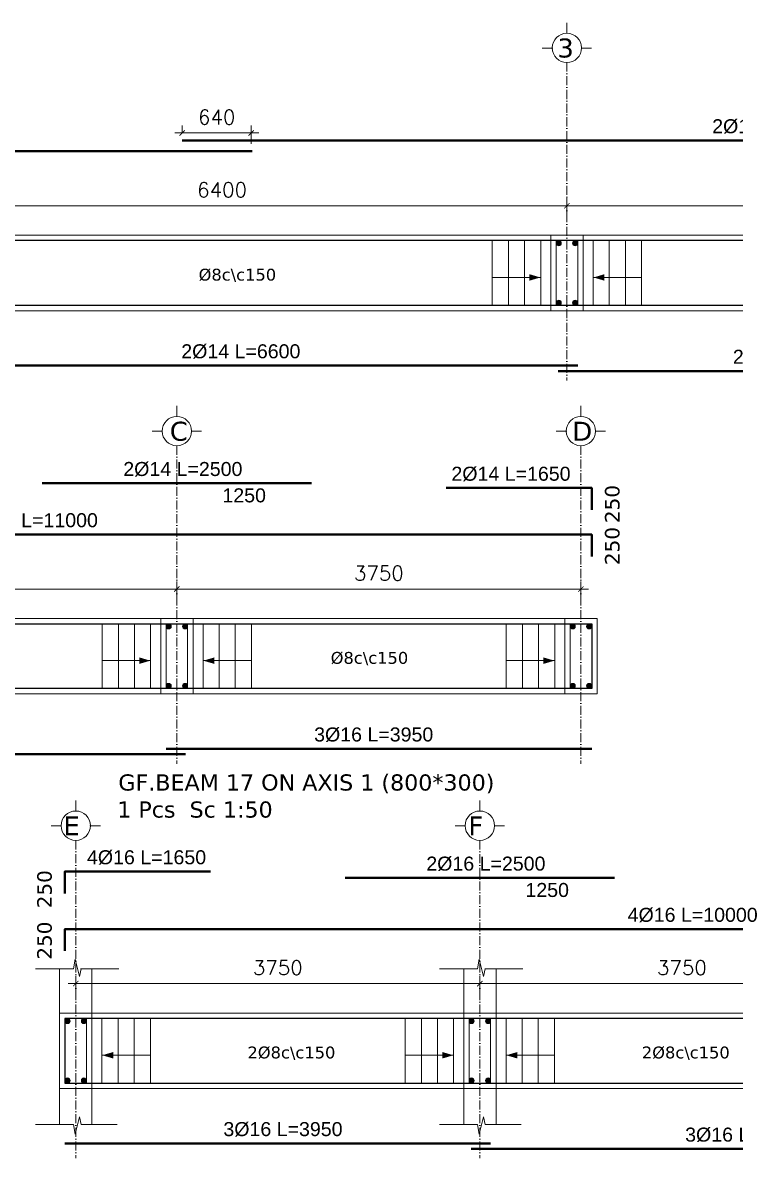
# Model space of a CAD drawing. Header units: inches. Extents: x -17020 to 43805, y -10194 to 123061.
# Drawn here: x 3882 to 4543, y 111183 to 112236 of the extents above; entities that cross this region are included whole.
import ezdxf

# ---------------------------------------------------------------- set-up
doc = ezdxf.new("R2010")
doc.units = ezdxf.units.IN
doc.header["$LTSCALE"] = 0.7
doc.header["$MEASUREMENT"] = 0
doc.linetypes.add('ACAD_ISO10W100', pattern=[18, 12, -3, 0, -3])
doc.layers.get('0').update_dxf_attribs({"lineweight": 13})
doc.layers.get('Defpoints').update_dxf_attribs({"lineweight": 5})
for name, color, linetype, lineweight in [('axis', 254, 'ACAD_ISO10W100', 9), ('BEAM FRAME', 5, 'Continuous', 18), ('COLUMN', 4, 'Continuous', 20), ('elevline', 30, 'Continuous', 20), ('FRAME 070', 5, 'Continuous', 60), ('hatch', 9, 'Continuous', 9), ('renforcment', 141, 'Continuous', 40), ('tex', 3, 'Continuous', 25), ('TEXT', 3, 'Continuous', 25), ('top rein. extension', 50, 'Continuous', 20), ('top renforcment', 7, 'Continuous', 40)]:
    doc.layers.add(name, color=color, linetype=linetype, lineweight=lineweight)
doc.styles.add('100', font='romans.shx', dxfattribs={"height": 13.5})
doc.styles.add('romanc', font='verdana.ttf', dxfattribs={"height": 250})
doc.styles.get("Standard").update_dxf_attribs({"font": 'arial.ttf', "height": 13})
doc.dimstyles.new('100', dxfattribs={"dimtxt": 13.5, "dimasz": 5, "dimexe": 7, "dimexo": 7, "dimgap": 8, "dimtad": 1, "dimdec": 0, "dimlfac": 10, "dimzin": 4, "dimdsep": 46, "dimtxsty": '100', "dimblk": 'ARCHTICK', "dimcen": 0.09, "dimdle": 7, "dimclrd": 1, "dimclre": 8, "dimclrt": 2, "dimadec": 0, "dimazin": 1, "dimtfac": 1, "dimtdec": 0, "dimtix": 1, "dimtofl": 0, "dimtmove": 0, "dimatfit": 3, "dimldrblk": 'ARCHTICK', "dimfxl": 0.18, "dimtolj": 1, "dimtzin": 0, "dimlwd": -1, "dimlwe": -1, "dimarcsym": 0})
doc.dimstyles.get("Standard").update_dxf_attribs({"dimtxt": 13, "dimasz": 5, "dimexe": 0.18, "dimexo": 0.0625, "dimgap": 6, "dimtad": 1, "dimdec": 0, "dimlfac": 10, "dimzin": 0, "dimdsep": 46, "dimtxsty": 'Standard', "dimblk": 'ARCHTICK', "dimcen": 0.09, "dimse1": 1, "dimse2": 1, "dimclrd": 1, "dimclre": 7, "dimclrt": 3, "dimadec": 0, "dimazin": 0, "dimtfac": 1, "dimtdec": 0, "dimtix": 1, "dimtofl": 0, "dimtmove": 0, "dimatfit": 3, "dimldrblk": 'ARCHTICK', "dimfxl": 1, "dimtolj": 1, "dimtzin": 0, "dimarcsym": 0})

# ---------------------------------------------------------------- blocks, each defined once
blk = doc.blocks.new('*D1341')
at = {"layer": 'Defpoints', "color": 0, "transparency": 16777216}
for p in [(3064.7, 112116.8, -218.4), (3064.7, 112116.8), (4094.7, 112116.8, -167.8)]:
    blk.add_point(p, dxfattribs=at)
at = {"layer": 'TEXT', "color": 3, "transparency": 16777216, "insert": (3533, 112129.8), "char_height": 13, "attachment_point": 5}
blk.add_mtext('\\A1;4%%C20 L=10300', dxfattribs=at)
blk = doc.blocks.new('_ArchTick')
at = {"color": 0, "linetype": 'ByBlock', "lineweight": 0, "const_width": 0.15}
blk.add_lwpolyline([(-0.5, -0.5), (0.5, 0.5)], dxfattribs=at)
blk = doc.blocks.new('*D1342')
at = {"color": 8, "transparency": 16777216}
for p, q in [((4386.7, 112059.6), (4386.7, 112073.2)), ((4838.7, 112060.2), (4838.7, 112073.2))]:
    blk.add_line(p, q, dxfattribs=at)
at = {"color": 1, "transparency": 16777216}
blk.add_line((4379.7, 112066.2), (4845.7, 112066.2), dxfattribs=at)
at = {"layer": 'Defpoints', "color": 0, "transparency": 16777216}
for p in [(4838.7, 112066.2), (4386.7, 112052.6), (4838.7, 112053.2)]:
    blk.add_point(p, dxfattribs=at)
at = {"color": 1, "transparency": 16777216, "xscale": 5, "yscale": 5, "zscale": 5, "rotation": 180}
blk.add_blockref('_ArchTick', (4386.7, 112066.2), dxfattribs=at)
at = {"color": 1, "transparency": 16777216, "xscale": 5, "yscale": 5, "zscale": 5}
blk.add_blockref('_ArchTick', (4838.7, 112066.2), dxfattribs=at)
at = {"color": 2, "transparency": 16777216, "insert": (4612.7, 112081), "char_height": 13.5, "attachment_point": 5, "style": '100'}
blk.add_mtext('\\A1;4520', dxfattribs=at)
blk = doc.blocks.new('*D1343')
at = {"layer": 'Defpoints', "color": 0, "transparency": 16777216}
for p in [(4029.7, 112126.8, -157.8), (4029.7, 112126.8), (4989.7, 112126.8, -218.5)]:
    blk.add_point(p, dxfattribs=at)
at = {"layer": 'TEXT', "color": 3, "transparency": 16777216, "insert": (4576.8, 112139.8), "char_height": 13, "attachment_point": 5}
blk.add_mtext('\\A1;2%%C16 L=9600', dxfattribs=at)
blk = doc.blocks.new('*D1353')
at = {"color": 8, "transparency": 16777216}
for p, q in [((4029.7, 112133.8), (4029.7, 112140.8)), ((4093.7, 112123.8), (4093.7, 112140.8))]:
    blk.add_line(p, q, dxfattribs=at)
at = {"color": 1, "transparency": 16777216}
blk.add_line((4100.7, 112133.8), (4022.7, 112133.8), dxfattribs=at)
at = {"layer": 'Defpoints', "color": 0, "transparency": 16777216}
for p in [(4029.7, 112133.8), (4029.7, 112126.8), (4093.7, 112116.8)]:
    blk.add_point(p, dxfattribs=at)
at = {"color": 1, "transparency": 16777216, "xscale": 5, "yscale": 5, "zscale": 5, "rotation": 180}
blk.add_blockref('_ArchTick', (4029.7, 112133.8), dxfattribs=at)
at = {"color": 1, "transparency": 16777216, "xscale": 5, "yscale": 5, "zscale": 5}
blk.add_blockref('_ArchTick', (4093.7, 112133.8), dxfattribs=at)
at = {"color": 2, "transparency": 16777216, "insert": (4061.7, 112148.5), "char_height": 13.5, "attachment_point": 5, "style": '100'}
blk.add_mtext('\\A1;640', dxfattribs=at)
blk = doc.blocks.new('*D1344')
at = {"color": 8, "transparency": 16777216}
for p, q in [((3746.7, 112057.3), (3746.7, 112073.2)), ((4386.7, 112059.6), (4386.7, 112073.2))]:
    blk.add_line(p, q, dxfattribs=at)
at = {"color": 1, "transparency": 16777216}
blk.add_line((4393.7, 112066.2), (3739.7, 112066.2), dxfattribs=at)
at = {"layer": 'Defpoints', "color": 0, "transparency": 16777216}
for p in [(3746.7, 112066.2), (4386.7, 112052.6), (3746.7, 112050.3)]:
    blk.add_point(p, dxfattribs=at)
at = {"color": 1, "transparency": 16777216, "xscale": 5, "yscale": 5, "zscale": 5, "rotation": 180}
blk.add_blockref('_ArchTick', (3746.7, 112066.2), dxfattribs=at)
at = {"color": 1, "transparency": 16777216, "xscale": 5, "yscale": 5, "zscale": 5}
blk.add_blockref('_ArchTick', (4386.7, 112066.2), dxfattribs=at)
at = {"color": 2, "transparency": 16777216, "insert": (4066.7, 112081), "char_height": 13.5, "attachment_point": 5, "style": '100'}
blk.add_mtext('\\A1;6400', dxfattribs=at)
blk = doc.blocks.new('*D1348')
at = {"layer": 'Defpoints', "color": 0, "transparency": 16777216}
for p in [(3736.7, 111918, -13652.7), (4396.7, 111918, -37100.9), (4396.7, 111918)]:
    blk.add_point(p, dxfattribs=at)
at = {"layer": 'TEXT', "color": 3, "transparency": 16777216, "insert": (4084.1, 111931), "char_height": 13, "attachment_point": 5}
blk.add_mtext('\\A1;2%%C14 L=6600', dxfattribs=at)
blk = doc.blocks.new('*D1351')
at = {"layer": 'Defpoints', "color": 0, "transparency": 16777216}
for p in [(4378.7, 111912.9, -13652.7), (4960.4, 111912.9, -37100.9), (4960.4, 111912.9)]:
    blk.add_point(p, dxfattribs=at)
at = {"layer": 'TEXT', "color": 3, "transparency": 16777216, "insert": (4596, 111925.9), "char_height": 13, "attachment_point": 5}
blk.add_mtext('\\A1;2%%C14 L=5817', dxfattribs=at)
blk = doc.blocks.new('*D1365')
at = {"layer": 'Defpoints', "color": 0, "transparency": 16777216}
for p in [(3890.9, 111395.2, -0.5), (3890.9, 111395.2), (4890.9, 111395.2, -167.8)]:
    blk.add_point(p, dxfattribs=at)
at = {"layer": 'TEXT', "color": 3, "transparency": 16777216, "insert": (4503.4, 111408.2), "char_height": 13, "attachment_point": 5}
blk.add_mtext('\\A1;4%%C16 L=10000', dxfattribs=at)
blk = doc.blocks.new('*D1368')
at = {"color": 8, "transparency": 16777216}
for p, q in [((3930.9, 111335.7), (3930.9, 111351.6)), ((4305.9, 111338), (4305.9, 111351.6))]:
    blk.add_line(p, q, dxfattribs=at)
at = {"color": 1, "transparency": 16777216}
blk.add_line((4312.9, 111344.6), (3923.9, 111344.6), dxfattribs=at)
at = {"layer": 'Defpoints', "color": 0, "transparency": 16777216}
for p in [(3930.9, 111344.6), (3930.9, 111328.7), (4305.9, 111331)]:
    blk.add_point(p, dxfattribs=at)
at = {"color": 1, "transparency": 16777216, "xscale": 5, "yscale": 5, "zscale": 5, "rotation": 180}
blk.add_blockref('_ArchTick', (3930.9, 111344.6), dxfattribs=at)
at = {"color": 1, "transparency": 16777216, "xscale": 5, "yscale": 5, "zscale": 5}
blk.add_blockref('_ArchTick', (4305.9, 111344.6), dxfattribs=at)
at = {"color": 2, "transparency": 16777216, "insert": (4118.4, 111359.4), "char_height": 13.5, "attachment_point": 5, "style": '100'}
blk.add_mtext('\\A1;3750', dxfattribs=at)
blk = doc.blocks.new('*D1369')
at = {"layer": 'Defpoints', "color": 0, "transparency": 16777216}
for p in [(3890.9, 111448.6, -218.4), (3890.9, 111448.6), (4055.9, 111448.6, -217.9)]:
    blk.add_point(p, dxfattribs=at)
at = {"layer": 'TEXT', "color": 3, "transparency": 16777216, "insert": (3996.6, 111461.6), "char_height": 13, "attachment_point": 5}
blk.add_mtext('\\A1;4%%C16 L=1650', dxfattribs=at)
blk = doc.blocks.new('*D1370')
at = {"layer": 'Defpoints', "color": 0, "transparency": 16777216}
for p in [(3920.9, 111196.4, -13652.7), (4315.9, 111196.4, -37100.9), (4315.9, 111196.4)]:
    blk.add_point(p, dxfattribs=at)
at = {"layer": 'TEXT', "color": 3, "transparency": 16777216, "insert": (4123.2, 111209.4), "char_height": 13, "attachment_point": 5}
blk.add_mtext('\\A1;3%%C16 L=3950', dxfattribs=at)
blk = doc.blocks.new('*D1372')
at = {"layer": 'Defpoints', "color": 0, "transparency": 16777216}
for p in [(4297.9, 111191.3, -13652.7), (5181.1, 111191.3, -37100.9), (5181.1, 111191.3)]:
    blk.add_point(p, dxfattribs=at)
at = {"layer": 'TEXT', "color": 3, "transparency": 16777216, "insert": (4551.7, 111204.3), "char_height": 13, "attachment_point": 5}
blk.add_mtext('\\A1;3%%C16 L=8832', dxfattribs=at)
blk = doc.blocks.new('*D1373')
at = {"color": 8, "transparency": 16777216}
for p, q in [((4305.9, 111337), (4305.9, 111351.6)), ((4680.9, 111338.3), (4680.9, 111351.6))]:
    blk.add_line(p, q, dxfattribs=at)
at = {"color": 1, "transparency": 16777216}
blk.add_line((4687.9, 111344.6), (4298.9, 111344.6), dxfattribs=at)
at = {"layer": 'Defpoints', "color": 0, "transparency": 16777216}
for p in [(4305.9, 111344.6), (4305.9, 111330), (4680.9, 111331.3)]:
    blk.add_point(p, dxfattribs=at)
at = {"color": 1, "transparency": 16777216, "xscale": 5, "yscale": 5, "zscale": 5, "rotation": 180}
blk.add_blockref('_ArchTick', (4305.9, 111344.6), dxfattribs=at)
at = {"color": 1, "transparency": 16777216, "xscale": 5, "yscale": 5, "zscale": 5}
blk.add_blockref('_ArchTick', (4680.9, 111344.6), dxfattribs=at)
at = {"color": 2, "transparency": 16777216, "insert": (4493.4, 111359.4), "char_height": 13.5, "attachment_point": 5, "style": '100'}
blk.add_mtext('\\A1;3750', dxfattribs=at)
blk = doc.blocks.new('*D1374')
at = {"layer": 'Defpoints', "color": 0, "transparency": 16777216}
for p in [(3339.7, 111761.3, -167.8), (4439.7, 111761.3, -0.5), (4439.7, 111761.3)]:
    blk.add_point(p, dxfattribs=at)
at = {"layer": 'TEXT', "color": 3, "transparency": 16777216, "insert": (3891.1, 111774.3), "char_height": 13, "attachment_point": 5}
blk.add_mtext('\\A1;2%%C16 L=11000', dxfattribs=at)
blk = doc.blocks.new('*D1377')
at = {"color": 8, "transparency": 16777216}
for p, q in [((4024.7, 111704.1), (4024.7, 111717.7)), ((4399.7, 111701.8), (4399.7, 111717.7))]:
    blk.add_line(p, q, dxfattribs=at)
at = {"color": 1, "transparency": 16777216}
blk.add_line((4017.7, 111710.7), (4406.7, 111710.7), dxfattribs=at)
at = {"layer": 'Defpoints', "color": 0, "transparency": 16777216}
for p in [(4399.7, 111710.7), (4024.7, 111697.1), (4399.7, 111694.8)]:
    blk.add_point(p, dxfattribs=at)
at = {"color": 1, "transparency": 16777216, "xscale": 5, "yscale": 5, "zscale": 5, "rotation": 180}
blk.add_blockref('_ArchTick', (4024.7, 111710.7), dxfattribs=at)
at = {"color": 1, "transparency": 16777216, "xscale": 5, "yscale": 5, "zscale": 5}
blk.add_blockref('_ArchTick', (4399.7, 111710.7), dxfattribs=at)
at = {"color": 2, "transparency": 16777216, "insert": (4212.2, 111725.4), "char_height": 13.5, "attachment_point": 5, "style": '100'}
blk.add_mtext('\\A1;3750', dxfattribs=at)
blk = doc.blocks.new('*D1378')
at = {"layer": 'Defpoints', "color": 0, "transparency": 16777216}
for p in [(4014.7, 111562.5, -37100.9), (4014.7, 111562.5), (4409.7, 111562.5, -13652.7)]:
    blk.add_point(p, dxfattribs=at)
at = {"layer": 'TEXT', "color": 3, "transparency": 16777216, "insert": (4207.4, 111575.5), "char_height": 13, "attachment_point": 5}
blk.add_mtext('\\A1;3%%C16 L=3950', dxfattribs=at)
blk = doc.blocks.new('*D1379')
at = {"layer": 'Defpoints', "color": 0, "transparency": 16777216}
for p in [(3099.7, 111557.4, -37100.9), (3099.7, 111557.4), (4032.7, 111557.4, -13652.7)]:
    blk.add_point(p, dxfattribs=at)
at = {"layer": 'TEXT', "color": 3, "transparency": 16777216, "insert": (3425.7, 111570.4), "char_height": 13, "attachment_point": 5}
blk.add_mtext('\\A1;3%%C16 L=9330', dxfattribs=at)
blk = doc.blocks.new('*D1380')
at = {"color": 8, "transparency": 16777216}
for p, q in [((3649.7, 111704.3), (3649.7, 111717.7)), ((4024.7, 111703.1), (4024.7, 111717.7))]:
    blk.add_line(p, q, dxfattribs=at)
at = {"color": 1, "transparency": 16777216}
blk.add_line((3642.7, 111710.7), (4031.7, 111710.7), dxfattribs=at)
at = {"layer": 'Defpoints', "color": 0, "transparency": 16777216}
for p in [(4024.7, 111710.7), (3649.7, 111697.3), (4024.7, 111696.1)]:
    blk.add_point(p, dxfattribs=at)
at = {"color": 1, "transparency": 16777216, "xscale": 5, "yscale": 5, "zscale": 5, "rotation": 180}
blk.add_blockref('_ArchTick', (3649.7, 111710.7), dxfattribs=at)
at = {"color": 1, "transparency": 16777216, "xscale": 5, "yscale": 5, "zscale": 5}
blk.add_blockref('_ArchTick', (4024.7, 111710.7), dxfattribs=at)
at = {"color": 2, "transparency": 16777216, "insert": (3837.2, 111725.4), "char_height": 13.5, "attachment_point": 5, "style": '100'}
blk.add_mtext('\\A1;3750', dxfattribs=at)
blk = doc.blocks.new('*D1394')
at = {"layer": 'Defpoints', "color": 0, "transparency": 16777216}
for p in [(3899.7, 111808.8, -203.1), (3899.7, 111808.8), (4149.7, 111808.8, -189.9)]:
    blk.add_point(p, dxfattribs=at)
at = {"layer": 'TEXT', "color": 3, "transparency": 16777216, "insert": (4030.3, 111821.8), "char_height": 13, "attachment_point": 5}
blk.add_mtext('\\A1;2%%C14 L=2500', dxfattribs=at)
blk = doc.blocks.new('*D1395')
at = {"layer": 'Defpoints', "color": 0, "transparency": 16777216}
for p in [(4024.7, 111807.3), (4149.7, 111807.3), (4149.7, 111784.9)]:
    blk.add_point(p, dxfattribs=at)
at = {"layer": 'TEXT', "color": 3, "transparency": 16777216, "insert": (4087.2, 111797.5), "char_height": 13, "attachment_point": 5}
blk.add_mtext('\\A1;1250', dxfattribs=at)
blk = doc.blocks.new('*D1398')
at = {"layer": 'Defpoints', "color": 0, "transparency": 16777216}
for p in [(4274.7, 111804.4, -217.9), (4439.7, 111804.4, -218.4), (4439.7, 111804.4)]:
    blk.add_point(p, dxfattribs=at)
at = {"layer": 'TEXT', "color": 3, "transparency": 16777216, "insert": (4334.8, 111817.4), "char_height": 13, "attachment_point": 5}
blk.add_mtext('\\A1;2%%C14 L=1650', dxfattribs=at)
blk = doc.blocks.new('*D1405')
at = {"layer": 'Defpoints', "color": 0, "transparency": 16777216}
for p in [(4180.9, 111442.7, -203.1), (4180.9, 111442.7), (4430.9, 111442.7, -189.9)]:
    blk.add_point(p, dxfattribs=at)
at = {"layer": 'TEXT', "color": 3, "transparency": 16777216, "insert": (4311.5, 111455.7), "char_height": 13, "attachment_point": 5}
blk.add_mtext('\\A1;2%%C16 L=2500', dxfattribs=at)
blk = doc.blocks.new('*D1406')
at = {"layer": 'Defpoints', "color": 0, "transparency": 16777216}
for p in [(4305.9, 111441.2), (4430.9, 111441.2), (4430.9, 111418.8)]:
    blk.add_point(p, dxfattribs=at)
at = {"layer": 'TEXT', "color": 3, "transparency": 16777216, "insert": (4368.4, 111431.4), "char_height": 13, "attachment_point": 5}
blk.add_mtext('\\A1;1250', dxfattribs=at)

msp = doc.modelspace()

# ---------------------------------------------------------------- hatches: boundary and pattern name
at = {"layer": 'elevline'}
for points in [[(4381.48, 112031.53, 1), (4376.72, 112031.53, 1)], [(4391.96, 112031.53, -1), (4396.72, 112031.53, -1)], [(4381.48, 111976.29, -1), (4376.72, 111976.29, -1)], [(4391.96, 111976.29, 1), (4396.72, 111976.29, 1)], [(4019.48, 111676.02, 1), (4014.72, 111676.02, 1)], [(4029.96, 111676.02, -1), (4034.72, 111676.02, -1)], [(4394.48, 111676.02, 1), (4389.72, 111676.02, 1)], [(4404.96, 111676.02, -1), (4409.72, 111676.02, -1)], [(4019.48, 111620.77, -1), (4014.72, 111620.77, -1)], [(4029.96, 111620.77, 1), (4034.72, 111620.77, 1)], [(4394.48, 111620.77, -1), (4389.72, 111620.77, -1)], [(4404.96, 111620.77, 1), (4409.72, 111620.77, 1)], [(3925.65, 111309.93, 1), (3920.89, 111309.93, 1)], [(3936.14, 111309.93, -1), (3940.89, 111309.93, -1)], [(4300.65, 111309.93, 1), (4295.89, 111309.93, 1)], [(4311.14, 111309.93, -1), (4315.89, 111309.93, -1)], [(3925.65, 111254.69, -1), (3920.89, 111254.69, -1)], [(3936.14, 111254.69, 1), (3940.89, 111254.69, 1)], [(4300.65, 111254.69, -1), (4295.89, 111254.69, -1)], [(4311.14, 111254.69, 1), (4315.89, 111254.69, 1)]]:
    msp.add_hatch(color=256, dxfattribs=at).paths.add_polyline_path(points)

# ---------------------------------------------------------------- linework, layer by layer
at = {"layer": 'axis'}
for p, q in [((4386.72, 112199.1), (4386.72, 111904.17)), ((4024.72, 111843.59), (4024.72, 111548.65)), ((4399.72, 111843.59), (4399.72, 111548.65)), ((4399.72, 111843.59), (4399.72, 111548.65)), ((3930.89, 111477.5), (3930.89, 111182.57)), ((3930.89, 111477.5), (3930.89, 111182.57)), ((4305.89, 111477.5), (4305.89, 111182.57))]:
    msp.add_line(p, q, dxfattribs=at)
at = {"layer": 'BEAM FRAME', "elevation": 217.91}
for points in [[(3089.72, 111968.91), (4963.72, 111968.91), (4963.72, 112038.91), (3089.72, 112038.91)], [(4414.72, 111613.39), (3099.72, 111613.39), (3099.72, 111683.39), (4414.72, 111683.39)], [(3915.89, 111247.31), (5181.07, 111247.31), (5181.07, 111317.31), (3915.89, 111317.31)]]:
    msp.add_lwpolyline(points, close=True, dxfattribs=at)
at = {"layer": 'COLUMN', "lineweight": 20}
for p, q in [((3915.89, 111358.24, 217.91), (3915.89, 111317.31, 217.91)), ((3945.89, 111358.24, 217.91), (3945.89, 111317.31, 217.91)), ((4290.89, 111358.24, 217.91), (4290.89, 111317.31, 217.91)), ((4320.89, 111358.24, 217.91), (4320.89, 111317.31, 217.91)), ((3915.89, 111213.88, 217.91), (3915.89, 111247.31, 217.91)), ((3945.89, 111213.88, 217.91), (3945.89, 111247.31, 217.91)), ((4290.89, 111213.88, 217.91), (4290.89, 111247.31, 217.91)), ((4320.89, 111213.88, 217.91), (4320.89, 111247.31, 217.91))]:
    msp.add_line(p, q, dxfattribs=at)
at = {"layer": 'elevline'}
for p, q in [((4317.45, 111973.91), (4317.45, 112033.91)), ((4332.45, 111973.91), (4332.45, 112033.91)), ((4347.45, 111973.91), (4347.45, 112033.91)), ((4362.41, 111973.91), (4362.41, 112033.91)), ((4411.03, 111973.91), (4411.03, 112033.91)), ((4425.99, 111973.91), (4425.99, 112033.91)), ((4440.99, 111973.91), (4440.99, 112033.91)), ((4455.99, 111973.91), (4455.99, 112033.91)), ((3955.45, 111618.39), (3955.45, 111678.39)), ((3970.45, 111618.39), (3970.45, 111678.39)), ((3985.45, 111618.39), (3985.45, 111678.39)), ((4000.41, 111618.39), (4000.41, 111678.39)), ((4049.03, 111618.39), (4049.03, 111678.39)), ((4063.99, 111618.39), (4063.99, 111678.39)), ((4078.99, 111618.39), (4078.99, 111678.39)), ((4093.99, 111618.39), (4093.99, 111678.39)), ((4330.45, 111618.39), (4330.45, 111678.39)), ((4345.45, 111618.39), (4345.45, 111678.39)), ((4360.45, 111618.39), (4360.45, 111678.39)), ((4375.41, 111618.39), (4375.41, 111678.39)), ((3955.2, 111252.31), (3955.2, 111312.31)), ((3970.16, 111252.31), (3970.16, 111312.31)), ((3985.16, 111252.31), (3985.16, 111312.31)), ((4000.16, 111252.31), (4000.16, 111312.31)), ((4236.62, 111252.31), (4236.62, 111312.31)), ((4251.62, 111252.31), (4251.62, 111312.31)), ((4266.62, 111252.31), (4266.62, 111312.31)), ((4281.58, 111252.31), (4281.58, 111312.31)), ((4330.2, 111252.31), (4330.2, 111312.31)), ((4345.16, 111252.31), (4345.16, 111312.31)), ((4360.16, 111252.31), (4360.16, 111312.31)), ((4375.16, 111252.31), (4375.16, 111312.31))]:
    msp.add_line(p, q, dxfattribs=at)
for centre in [(4379.1, 112031.53), (4394.34, 112031.53), (4379.1, 111976.29), (4394.34, 111976.29), (4017.1, 111676.02), (4032.34, 111676.02), (4392.1, 111676.02), (4407.34, 111676.02), (4017.1, 111620.77), (4032.34, 111620.77), (4392.1, 111620.77), (4407.34, 111620.77), (3923.27, 111309.93), (3938.51, 111309.93), (4298.27, 111309.93), (4313.51, 111309.93), (3923.27, 111254.69), (3938.51, 111254.69), (4298.27, 111254.69), (4313.51, 111254.69)]:
    msp.add_circle(centre, 2.38, dxfattribs=at)
at = {"layer": 'FRAME 070', "lineweight": 20}
for p, q in [((3928.86, 111358.24, 217.91), (3930.21, 111367.24, 217.91)), ((3930.21, 111367.24, 217.91), (3934.39, 111351.16, 217.91)), ((4303.86, 111358.24, 217.91), (4305.21, 111367.24, 217.91)), ((4305.21, 111367.24, 217.91), (4309.39, 111351.16, 217.91)), ((3893.5, 111358.24, 217.91), (3928.86, 111358.24, 217.91)), ((3934.39, 111351.16, 217.91), (3935.9, 111358.24, 217.91)), ((3935.42, 111358.24, 217.91), (3970.78, 111358.24, 217.91)), ((4268.5, 111358.24, 217.91), (4303.86, 111358.24, 217.91)), ((4309.39, 111351.16, 217.91), (4310.9, 111358.24, 217.91)), ((4310.42, 111358.24, 217.91), (4345.78, 111358.24, 217.91)), ((3930.21, 111204.88, 217.91), (3934.39, 111220.96, 217.91)), ((3934.39, 111220.96, 217.91), (3935.9, 111213.88, 217.91)), ((4305.21, 111204.88, 217.91), (4309.39, 111220.96, 217.91)), ((4309.39, 111220.96, 217.91), (4310.9, 111213.88, 217.91)), ((3893.5, 111213.88, 217.91), (3928.86, 111213.88, 217.91)), ((3928.86, 111213.88, 217.91), (3930.21, 111204.88, 217.91)), ((3935.9, 111213.88, 217.91), (3969.29, 111213.88, 217.91)), ((4268.5, 111213.88, 217.91), (4303.86, 111213.88, 217.91)), ((4303.86, 111213.88, 217.91), (4305.21, 111204.88, 217.91)), ((4310.9, 111213.88, 217.91), (4344.29, 111213.88, 217.91))]:
    msp.add_line(p, q, dxfattribs=at)
at = {"layer": 'FRAME 070', "lineweight": 15}
for points in [[(4371.72, 111968.91), (4401.72, 111968.91), (4401.72, 112038.91), (4371.72, 112038.91)], [(4039.72, 111613.39), (4009.72, 111613.39), (4009.72, 111683.39), (4039.72, 111683.39)], [(4414.72, 111613.39), (4384.72, 111613.39), (4384.72, 111683.39), (4414.72, 111683.39)], [(3915.89, 111247.31), (3945.89, 111247.31), (3945.89, 111317.31), (3915.89, 111317.31)], [(4290.89, 111247.31), (4320.89, 111247.31), (4320.89, 111317.31), (4290.89, 111317.31)]]:
    msp.add_lwpolyline(points, close=True, dxfattribs=at)
at = {"layer": 'hatch'}
for p, q in [((4386.72, 112236.08), (4386.72, 112226.34)), ((4363.8, 112212.6), (4373.53, 112212.6)), ((4409.64, 112212.6), (4399.91, 112212.6)), ((4024.72, 111880.56), (4024.72, 111870.83)), ((4399.72, 111880.56), (4399.72, 111870.83)), ((4001.8, 111857.08), (4011.53, 111857.08)), ((4047.64, 111857.08), (4037.91, 111857.08)), ((4376.8, 111857.08), (4386.53, 111857.08)), ((4422.64, 111857.08), (4412.91, 111857.08)), ((3930.89, 111514.48), (3930.89, 111504.74)), ((4305.89, 111514.48), (4305.89, 111504.74)), ((3907.97, 111491), (3917.7, 111491)), ((3953.82, 111491), (3944.08, 111491)), ((4282.97, 111491), (4292.7, 111491)), ((4328.82, 111491), (4319.08, 111491))]:
    msp.add_line(p, q, dxfattribs=at)
for centre in [(4386.72, 112212.72), (4024.72, 111857.21), (4399.72, 111857.21), (3930.89, 111491.12), (4305.89, 111491.12)]:
    msp.add_circle(centre, 13.62, dxfattribs=at)
at = {"layer": 'renforcment', "lineweight": -2, "elevation": 217.91}
for points in [[(3094.72, 111973.91), (4958.72, 111973.91), (4958.72, 112033.91), (3094.72, 112033.91)], [(4409.72, 111618.39), (3104.72, 111618.39), (3104.72, 111678.39), (4409.72, 111678.39)], [(3920.89, 111252.31), (5176.07, 111252.31), (5176.07, 111312.31), (3920.89, 111312.31)]]:
    msp.add_lwpolyline(points, close=True, dxfattribs=at)
at = {"layer": 'top rein. extension'}
for p, q in [((4362.41, 111999.75), (4317.45, 111999.75)), ((4411.03, 111999.75), (4455.99, 111999.75)), ((4000.41, 111644.23), (3955.45, 111644.23)), ((4049.03, 111644.23), (4093.99, 111644.23)), ((4375.41, 111644.23), (4330.45, 111644.23)), ((3955.2, 111278.15), (4000.16, 111278.15)), ((4281.58, 111278.15), (4236.62, 111278.15)), ((4330.2, 111278.15), (4375.16, 111278.15))]:
    msp.add_line(p, q, dxfattribs=at)
for points in [[(4351.93, 112002.75), (4362.06, 111999.75), (4351.93, 111996.75)], [(4421.5, 112002.75), (4411.38, 111999.75), (4421.5, 111996.75)], [(3989.93, 111647.23), (4000.06, 111644.23), (3989.93, 111641.23)], [(4059.5, 111647.23), (4049.38, 111644.23), (4059.5, 111641.23)], [(4364.93, 111647.23), (4375.06, 111644.23), (4364.93, 111641.23)], [(3965.68, 111281.15), (3955.55, 111278.15), (3965.68, 111275.15)], [(4271.11, 111281.15), (4281.23, 111278.15), (4271.11, 111275.15)], [(4340.68, 111281.15), (4330.55, 111278.15), (4340.68, 111275.15)]]:
    msp.add_solid(points, dxfattribs=at)
at = {"layer": 'top renforcment'}
for p, q in [((4396.72, 111918.03), (3736.72, 111918.03)), ((4960.42, 111912.92), (4378.72, 111912.92)), ((3099.72, 111557.4), (4032.72, 111557.4)), ((4014.72, 111562.52), (4409.72, 111562.52)), ((4315.89, 111196.43), (3920.89, 111196.43)), ((5181.07, 111191.32), (4297.89, 111191.32))]:
    msp.add_line(p, q, dxfattribs=at)
for points in [[(4029.69, 112126.79), (4958.72, 112126.79), (4958.72, 112108.9)], [(3094.72, 112096.51), (3094.72, 112116.79), (4094.69, 112116.79)], [(3899.72, 111808.83), (4149.72, 111808.83)], [(4409.72, 111741), (4409.72, 111761.27), (3339.75, 111761.27)], [(4180.89, 111442.74), (4430.89, 111442.74)], [(3920.89, 111374.91), (3920.89, 111395.18), (4890.86, 111395.18)]]:
    msp.add_lwpolyline(points, dxfattribs=at)
at = {"layer": 'top renforcment', "lineweight": 15}
for points in [[(4376.72, 111973.91), (4396.72, 111973.91), (4396.72, 112033.91), (4376.72, 112033.91)], [(4034.72, 111618.39), (4014.72, 111618.39), (4014.72, 111678.39), (4034.72, 111678.39)], [(4409.72, 111618.39), (4389.72, 111618.39), (4389.72, 111678.39), (4409.72, 111678.39)], [(3920.89, 111252.31), (3940.89, 111252.31), (3940.89, 111312.31), (3920.89, 111312.31)], [(4295.89, 111252.31), (4315.89, 111252.31), (4315.89, 111312.31), (4295.89, 111312.31)]]:
    msp.add_lwpolyline(points, close=True, dxfattribs=at)
at = {"layer": 'top renforcment', "elevation": 217.91}
for points in [[(4409.72, 111784.17), (4409.72, 111804.44), (4274.72, 111804.44)], [(3920.89, 111428.36), (3920.89, 111448.64), (4055.89, 111448.64)]]:
    msp.add_lwpolyline(points, dxfattribs=at)

# ---------------------------------------------------------------- texts
at = {"layer": 'tex', "style": 'romanc'}
for s, p in [('%%C8c\\c150', (4044.91, 111996.84, -33436.19)), ('%%C8c\\c150', (4167.48, 111641.32, -33436.19)), ('2%%C8c\\c150', (4090.26, 111275.24, -33436.19)), ('2%%C8c\\c150', (4456.24, 111275.24, -33436.19))]:
    msp.add_text(s, height=11, dxfattribs=at).set_placement(p)
at = {"layer": 'TEXT', "style": 'romanc'}
for s, height, p in [('3', 17.6, (4377.77, 112203.8)), ('C', 17.6, (4018.12, 111848.28)), ('D', 17.6, (4391.6, 111848.28)), ('GF.BEAM 17 ON AXIS 1 (800*300)', 15, (3970.41, 111523.73)), ('1 Pcs  Sc 1:50 ', 15, (3969.39, 111498.63)), ('E', 17.6, (3919.41, 111482.2)), ('F', 17.6, (4295.18, 111482.2))]:
    msp.add_text(s, height=height, dxfattribs=at).set_placement(p)
for p in [(4435.5, 111771.87, -72521.33), (4435.5, 111732.91, -72521.33), (3908.61, 111414.52, -72521.33), (3908.61, 111366.82, -72521.33)]:
    msp.add_text('250', height=13.5, rotation=90, dxfattribs=at).set_placement(p)

# ---------------------------------------------------------------- dimensions: what is measured, and where the dimension line sits
dim = msp.add_linear_dim(base=(4029.69, 112133.79), p1=(4093.69, 112116.79), p2=(4029.69, 112126.79), dimstyle='100')
dim.commit()
dim.dimension.update_dxf_attribs({"geometry": '*D1353', "text_midpoint": (4061.69, 112148.54)})
for base, p1, p2, picture, middle in [((3746.72, 112066.21), (4386.72, 112052.62), (3746.72, 112050.3), '*D1344', (4066.72, 112066.21)), ((3930.89, 111344.61), (4305.89, 111331.01), (3930.89, 111328.7), '*D1368', (4118.39, 111344.61)), ((4305.89, 111344.61), (4680.89, 111331.26), (4305.89, 111330.04), '*D1373', (4493.39, 111344.61))]:
    dim = msp.add_linear_dim(base=base, p1=p1, p2=p2, angle=180, dimstyle='100')
    dim.commit()
    dim.dimension.update_dxf_attribs({"geometry": picture, "text_midpoint": middle, "dimtype": 160})
for base, p1, p2, picture, middle in [((4838.72, 112066.21), (4386.72, 112052.62), (4838.72, 112053.21), '*D1342', (4612.72, 112066.21)), ((4024.72, 111710.69), (3649.72, 111697.34), (4024.72, 111696.12), '*D1380', (3837.22, 111710.69)), ((4399.72, 111710.69), (4024.72, 111697.1), (4399.72, 111694.78), '*D1377', (4212.22, 111710.69))]:
    dim = msp.add_linear_dim(base=base, p1=p1, p2=p2, dimstyle='100')
    dim.commit()
    dim.dimension.update_dxf_attribs({"geometry": picture, "text_midpoint": middle, "dimtype": 160})
at = {"layer": 'TEXT'}
for base, p1, p2, angle, text, picture, middle in [((4029.69, 112126.79), (4989.72, 112126.79, -218.54), (4029.69, 112126.79, -157.78), 180, '2%%C16 L=<>', '*D1343', (4576.83, 112126.79)), ((3064.72, 112116.79), (4094.69, 112116.79, -167.76), (3064.72, 112116.79, -218.39), 180, '4%%C20 L=<>', '*D1341', (3532.98, 112116.79)), ((4396.72, 111918.03, 12366.96), (3736.72, 111918.03, -1285.72), (4396.72, 111918.03, -24733.92), 0, '2%%C14 L=<>', '*D1348', (4084.11, 111918.03, 12366.96)), ((4960.42, 111912.92, 12366.96), (4378.72, 111912.92, -1285.72), (4960.42, 111912.92, -24733.92), 0, '2%%C14 L=<>', '*D1351', (4596.01, 111912.92, 12366.96)), ((3899.72, 111808.83), (4149.72, 111808.83, -189.88), (3899.72, 111808.83, -203.15), 180, '2%%C14 L=<>', '*D1394', (4030.28, 111808.83)), ((4439.72, 111804.44, 217.91), (4274.72, 111804.44), (4439.72, 111804.44, -0.48), 0, '2%%C14 L=<>', '*D1398', (4334.83, 111804.44, 217.91)), ((4439.72, 111761.27), (3339.75, 111761.27, -167.76), (4439.72, 111761.27, -0.48), 0, '2%%C16 L=<>', '*D1374', (3891.06, 111761.27)), ((3099.72, 111557.4, 12366.96), (4032.72, 111557.4, -1285.72), (3099.72, 111557.4, -24733.92), 180, '3%%C16 L=<>', '*D1379', (3425.67, 111557.4, 12366.96)), ((4014.72, 111562.52, 12366.96), (4409.72, 111562.52, -1285.72), (4014.72, 111562.52, -24733.92), 180, '3%%C16 L=<>', '*D1378', (4207.42, 111562.52, 12366.96)), ((3890.89, 111448.64, 217.91), (4055.89, 111448.64), (3890.89, 111448.64, -0.48), 180, '4%%C16 L=<>', '*D1369', (3996.58, 111448.64, 217.91)), ((4180.89, 111442.74), (4430.89, 111442.74, -189.88), (4180.89, 111442.74, -203.15), 180, '2%%C16 L=<>', '*D1405', (4311.46, 111442.74)), ((3890.89, 111395.18), (4890.86, 111395.18, -167.76), (3890.89, 111395.18, -0.48), 180, '4%%C16 L=<>', '*D1365', (4503.37, 111395.18)), ((4315.89, 111196.43, 12366.96), (3920.89, 111196.43, -1285.72), (4315.89, 111196.43, -24733.92), 0, '3%%C16 L=<>', '*D1370', (4123.2, 111196.43, 12366.96)), ((5181.07, 111191.32, 12366.96), (4297.89, 111191.32, -1285.72), (5181.07, 111191.32, -24733.92), 0, '3%%C16 L=<>', '*D1372', (4551.66, 111191.32, 12366.96))]:
    dim = msp.add_linear_dim(base=base, p1=p1, p2=p2, angle=angle, text=text, dimstyle='Standard', override={"dimsd1": 1, "dimsd2": 1, "dimfxl": 0.1, "dimfxlon": 1}, dxfattribs=at)
    dim.commit()
    dim.dimension.update_dxf_attribs({"geometry": picture, "text_midpoint": middle, "dimtype": 161})
for base, p1, p2, picture, middle in [((4149.72, 111784.87), (4024.72, 111807.26), (4149.72, 111807.26), '*D1395', (4087.22, 111797.5)), ((4430.89, 111418.78), (4305.89, 111441.18), (4430.89, 111441.18), '*D1406', (4368.39, 111431.42))]:
    dim = msp.add_linear_dim(base=base, p1=p1, p2=p2, dimstyle='Standard', override={"dimsd1": 1, "dimsd2": 1, "dimfxl": 0.1, "dimfxlon": 1}, dxfattribs=at)
    dim.commit()
    dim.dimension.update_dxf_attribs({"geometry": picture, "text_midpoint": middle})

doc.saveas('drawing.dxf')
